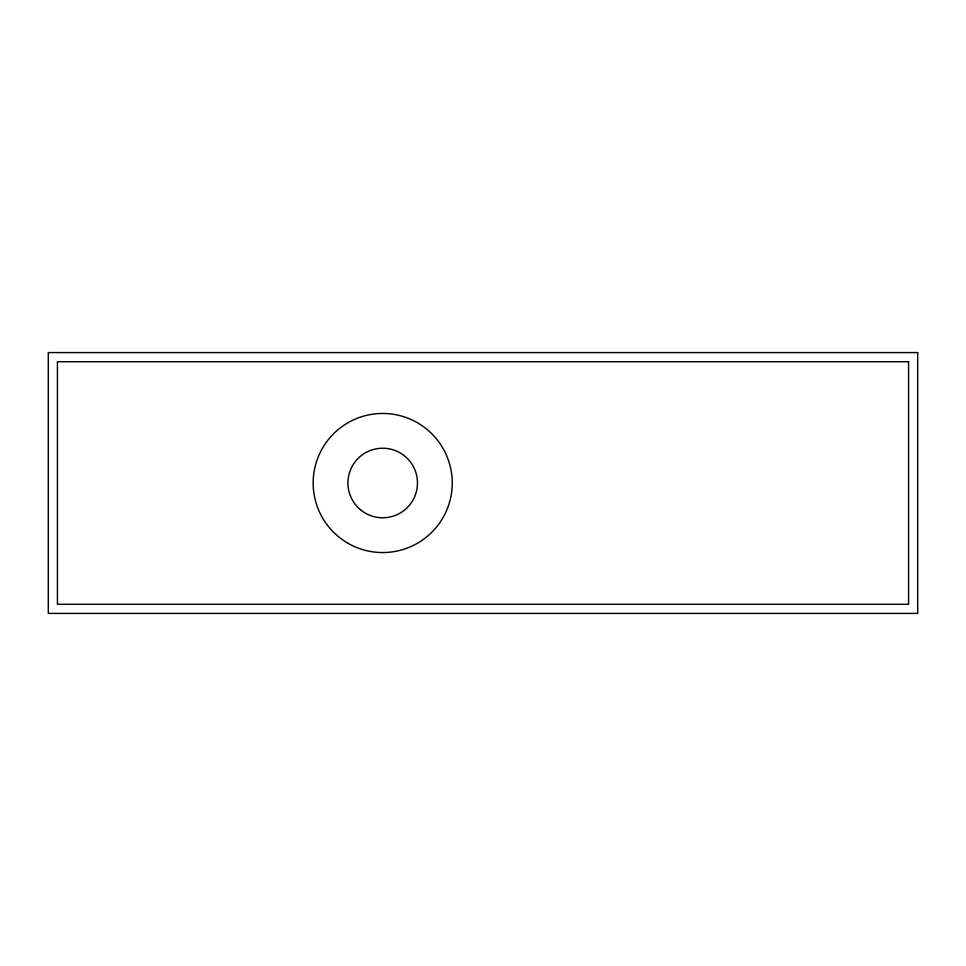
<?xml version="1.0" encoding="UTF-8"?>
<svg xmlns="http://www.w3.org/2000/svg" width="966" height="966" viewBox="0 0 966 966"><rect width="100%" height="100%" fill="white"/><g stroke="black" fill="none" stroke-linecap="round" stroke-linejoin="round"><path stroke-width="1.45" d="M917.7 352.59L48.3 352.59L48.3 613.41L917.7 613.41L917.7 352.59M908.571 361.719L57.429 361.719L57.429 604.281L908.571 604.281L908.571 361.719M360.463 509.734A34.776 34.776 0 0 0 416.974 488.893A34.776 34.776 0 0 0 370.654 450.373A34.776 34.776 0 0 0 360.463 509.734M347.917 543.23A69.552 69.552 0 0 0 452.245 483A69.552 69.552 0 0 0 347.917 422.77A69.552 69.552 0 0 0 347.917 543.23"/></g></svg>
